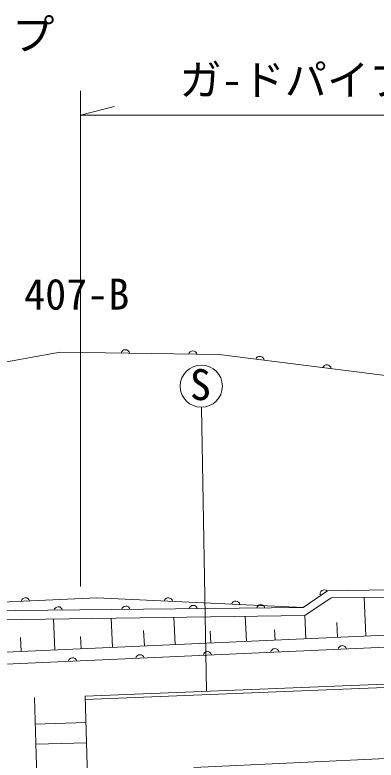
# Model space of a CAD drawing. Units: millimetres, scale not verified. Extents: x 40000 to 680000, y 20000 to 380000.
# Drawn here: x 273334 to 294737, y 291702 to 335898 of the extents above; entities that cross this region are included whole.
import ezdxf
from ezdxf.enums import TextEntityAlignment as Align

# ---------------------------------------------------------------- set-up
doc = ezdxf.new("R2010")
doc.units = ezdxf.units.MM
doc.header["$LTSCALE"] = 1000
doc.linetypes.add('CHAIN', pattern=[18.5, 12, -1.5, 3.5, -1.5])
for name, color, linetype, lineweight in [('M-BGD', 7, 'Continuous', 13), ('M-BMK', 2, 'CHAIN', 13), ('M-STR-HTXT', 7, 'Continuous', 13)]:
    doc.layers.add(name, color=color, linetype=linetype, lineweight=lineweight)
doc.styles.add('ＭＳ ゴシック', font='')
doc.styles.get('ＭＳ ゴシック').set_extended_font_data('MS Gothic')

msp = doc.modelspace()

# ---------------------------------------------------------------- linework, layer by layer
at = {"layer": 'M-BGD'}
for p, q in [((284679, 295781), (284388, 312627)), ((292077, 301316), (312102, 301582)), ((290522, 300280), (292077, 301316)), ((294131, 299068), (294028, 301342)), ((262501, 299891), (290522, 300280)), ((264037, 297717), (317946, 300137)), ((279111, 298394), (279033, 300120)), ((282829, 298561), (282757, 300172)), ((287050, 298750), (286984, 300230)), ((290583, 298909), (290522, 300280)), ((275701, 298241), (275619, 300073)), ((292446, 298992), (292407, 299868)), ((320705, 299548), (264075, 297006)), ((281003, 298479), (280962, 299390)), ((284941, 298655), (284910, 299350)), ((288752, 298826), (288725, 299430)), ((273702, 298151), (273665, 298978)), ((277259, 298311), (277227, 299031)), ((277492, 295488), (320043, 297222)), ((277498, 295288), (320051, 297022)), ((274493, 295396), (274796, 285542)), ((277492, 295488), (277794, 285634)), ((277540, 293932), (274541, 293840)), ((277576, 292733), (274578, 292641))]:
    msp.add_line(p, q, dxfattribs=at)
for points in [[(319412, 302407), (315509, 307498), (312797, 309904), (308381, 312583), (306287, 313390), (302170, 313637), (285441, 315753), (276020, 315902), (257507, 312553), (244168, 310788), (240370, 310340), (235016, 310698), (230141, 311805)], [(311590, 302061), (291851, 301735), (290415, 300742), (265808, 300495), (240594, 300481)], [(290415, 300742), (278189, 301333), (268636, 300881), (264462, 300494)]]:
    msp.add_lwpolyline(points, dxfattribs=at)
msp.add_circle((284380, 313877), 1250, dxfattribs=at)
for centre, start, end in [((279877, 315785), 11.771, 166.4102), ((283876, 315721), 11.771, 166.4102), ((287851, 315391), 5.4723, 160.1115), ((291819, 314890), 5.4723, 160.1115), ((291671, 301542), 47.3387, 201.978), ((273957, 301076), 15.3887, 170.0279), ((282422, 301072), 9.9156, 164.5548), ((286417, 300879), 9.9156, 164.5548), ((275904, 300540), 13.2555, 167.8947), ((279904, 300580), 13.2555, 167.8947), ((283904, 300621), 13.2555, 167.8947), ((287903, 300661), 13.2555, 167.8947), ((292735, 298236), 15.2502, 169.8894), ((280747, 297698), 15.2502, 169.8894), ((284743, 297877), 15.2502, 169.8894), ((288739, 298057), 15.2502, 169.8894), ((276751, 297519), 15.2502, 169.8894)]:
    msp.add_arc(centre, 256, start, end, dxfattribs=at)
at = {"layer": 'M-BMK'}
msp.add_line((265460, 290411), (365156, 295052), dxfattribs=at)
at = {"layer": 'M-STR-HTXT'}
for p, q in [((277219, 331385), (277219, 301988)), ((277219, 329958), (279219, 330458)), ((277219, 329958), (318593, 329958))]:
    msp.add_line(p, q, dxfattribs=at)

# ---------------------------------------------------------------- texts
at = {"layer": 'M-BGD', "style": 'ＭＳ ゴシック'}
for s, p in [('407-B', (273879, 317870)), ('S', (283701, 312503))]:
    msp.add_text(s, height=1833, dxfattribs=at).set_placement(p, align=Align.BOTTOM_LEFT)
at = {"layer": 'M-STR-HTXT', "style": 'ＭＳ ゴシック'}
for s, p in [('ガ-ドパイプ', (261930, 333270)), ('ガ-ドパイプ  L=41.6', (283077, 330579))]:
    msp.add_text(s, height=1833, dxfattribs=at).set_placement(p, align=Align.BOTTOM_LEFT)

doc.saveas('drawing.dxf')
